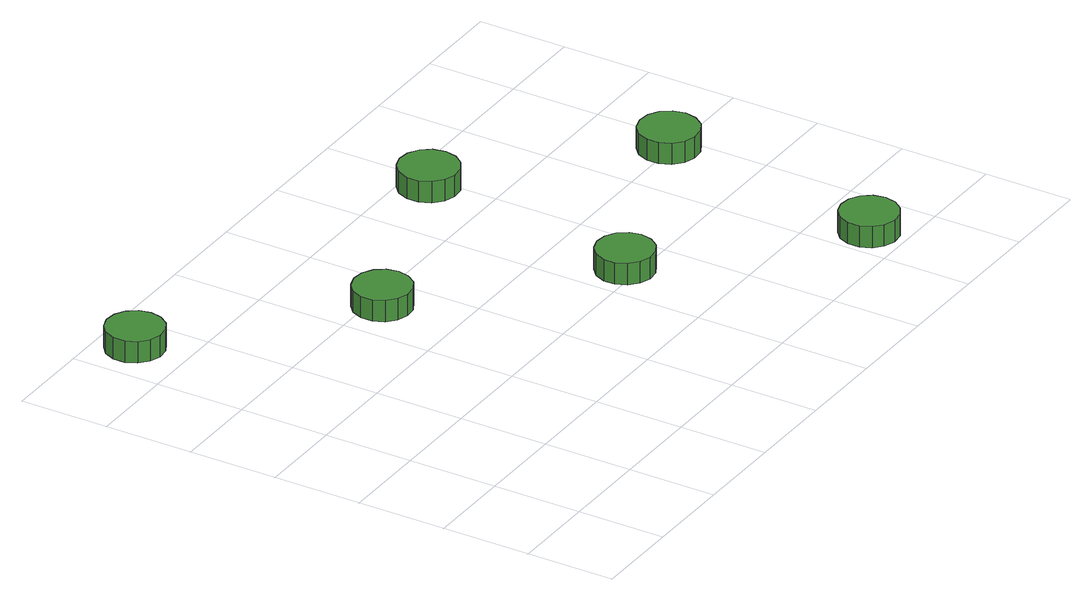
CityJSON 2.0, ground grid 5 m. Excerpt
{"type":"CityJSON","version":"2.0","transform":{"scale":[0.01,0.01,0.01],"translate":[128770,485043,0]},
"CityObjects":{
"tree1":{"type":"SolitaryVegetationObject","attributes":{"function":"something"},"geometry":[{"type":"MultiSurface","lod":"1","boundaries":[[[0,1,2,3,4,5,6,7,8,9,10,11,12,13,14]],[[15,16,17,18,19,20,21,22,23,24,25,26,27,28,29]],[[0,29,28,1]],[[1,28,27,2]],[[2,27,26,3]],[[3,26,25,4]],[[4,25,24,5]],[[5,24,23,6]],[[6,23,22,7]],[[7,22,21,8]],[[8,21,20,9]],[[9,20,19,10]],[[10,19,18,11]],[[11,18,17,12]],[[12,17,16,13]],[[13,16,15,14]],[[14,15,29,0]]]}]},
"tree2":{"type":"SolitaryVegetationObject","attributes":{"function":"something"},"geometry":[{"type":"MultiSurface","lod":"1","boundaries":[[[30,31,32,33,34,35,36,37,38,39,40,41,42,43,44]],[[45,46,47,48,49,50,51,52,53,54,55,56,57,58,59]],[[30,59,58,31]],[[31,58,57,32]],[[32,57,56,33]],[[33,56,55,34]],[[34,55,54,35]],[[35,54,53,36]],[[36,53,52,37]],[[37,52,51,38]],[[38,51,50,39]],[[39,50,49,40]],[[40,49,48,41]],[[41,48,47,42]],[[42,47,46,43]],[[43,46,45,44]],[[44,45,59,30]]]}]},
"tree3":{"type":"SolitaryVegetationObject","attributes":{"function":"something"},"geometry":[{"type":"MultiSurface","lod":"1","boundaries":[[[60,61,62,63,64,65,66,67,68,69,70,71,72,73,74]],[[75,76,77,78,79,80,81,82,83,84,85,86,87,88,89]],[[60,89,88,61]],[[61,88,87,62]],[[62,87,86,63]],[[63,86,85,64]],[[64,85,84,65]],[[65,84,83,66]],[[66,83,82,67]],[[67,82,81,68]],[[68,81,80,69]],[[69,80,79,70]],[[70,79,78,71]],[[71,78,77,72]],[[72,77,76,73]],[[73,76,75,74]],[[74,75,89,60]]]}]},
"tree4":{"type":"SolitaryVegetationObject","attributes":{"function":"something"},"geometry":[{"type":"MultiSurface","lod":"1","boundaries":[[[90,91,92,93,94,95,96,97,98,99,100,101,102,103,104]],[[105,106,107,108,109,110,111,112,113,114,115,116,117,118,119]],[[90,119,118,91]],[[91,118,117,92]],[[92,117,116,93]],[[93,116,115,94]],[[94,115,114,95]],[[95,114,113,96]],[[96,113,112,97]],[[97,112,111,98]],[[98,111,110,99]],[[99,110,109,100]],[[100,109,108,101]],[[101,108,107,102]],[[102,107,106,103]],[[103,106,105,104]],[[104,105,119,90]]]}]},
"tree5":{"type":"SolitaryVegetationObject","attributes":{"function":"something"},"geometry":[{"type":"MultiSurface","lod":"1","boundaries":[[[120,121,122,123,124,125,126,127,128,129,130,131,132,133,134]],[[135,136,137,138,139,140,141,142,143,144,145,146,147,148,149]],[[120,149,148,121]],[[121,148,147,122]],[[122,147,146,123]],[[123,146,145,124]],[[124,145,144,125]],[[125,144,143,126]],[[126,143,142,127]],[[127,142,141,128]],[[128,141,140,129]],[[129,140,139,130]],[[130,139,138,131]],[[131,138,137,132]],[[132,137,136,133]],[[133,136,135,134]],[[134,135,149,120]]]}]},
"tree6":{"type":"SolitaryVegetationObject","attributes":{"function":"something"},"geometry":[{"type":"MultiSurface","lod":"1","boundaries":[[[150,151,152,153,154,155,156,157,158,159,160,161,162,163,164]],[[165,166,167,168,169,170,171,172,173,174,175,176,177,178,179]],[[150,179,178,151]],[[151,178,177,152]],[[152,177,176,153]],[[153,176,175,154]],[[154,175,174,155]],[[155,174,173,156]],[[156,173,172,157]],[[157,172,171,158]],[[158,171,170,159]],[[159,170,169,160]],[[160,169,168,161]],[[161,168,167,162]],[[162,167,166,163]],[[163,166,165,164]],[[164,165,179,150]]]}]}
},
"vertices":[
[408,2780,169],[394,2846,169],[355,2900,169],[297,2933,169],[231,2940,169],[168,2919,169],[118,2875,169],[91,2814,169],[91,2747,169],[118,2686,169],[168,2642,169],[231,2621,169],[297,2628,169],[355,2661,169],[394,2715,169],[394,2715,44],[355,2661,44],[297,2628,44],[231,2621,44],[168,2642,44],[118,2686,44],[91,2747,44],[91,2814,44],[118,2875,44],[168,2919,44],[231,2940,44],[297,2933,44],[355,2900,44],[394,2846,44],[408,2780,44],
[1412,1918,172],[1398,1984,172],[1359,2038,172],[1301,2071,172],[1235,2078,172],[1171,2057,172],[1122,2013,172],[1095,1952,172],[1095,1885,172],[1122,1824,172],[1171,1780,172],[1235,1759,172],[1301,1766,172],[1359,1799,172],[1398,1853,172],[1398,1853,47],[1359,1799,47],[1301,1766,47],[1235,1759,47],[1171,1780,47],[1122,1824,47],[1095,1885,47],[1095,1952,47],[1122,2013,47],[1171,2057,47],[1235,2078,47],[1301,2071,47],[1359,2038,47],[1398,1984,47],[1412,1918,47],
[2368,1057,173],[2354,1122,173],[2315,1176,173],[2257,1209,173],[2191,1216,173],[2128,1195,173],[2078,1151,173],[2051,1090,173],[2051,1023,173],[2078,962,173],[2128,918,173],[2191,897,173],[2257,904,173],[2315,937,173],[2354,991,173],[2354,991,48],[2315,937,48],[2257,904,48],[2191,897,48],[2128,918,48],[2078,962,48],[2051,1023,48],[2051,1090,48],[2078,1151,48],[2128,1195,48],[2191,1216,48],[2257,1209,48],[2315,1176,48],[2354,1122,48],[2368,1057,48],
[2598,2357,157],[2584,2425,157],[2544,2480,157],[2484,2515,157],[2415,2522,157],[2350,2501,157],[2299,2455,157],[2271,2392,157],[2271,2323,157],[2299,2260,157],[2350,2214,157],[2415,2192,157],[2484,2200,157],[2544,2234,157],[2584,2290,157],[2584,2290,32],[2544,2234,32],[2484,2200,32],[2415,2192,32],[2350,2214,32],[2299,2260,32],[2271,2323,32],[2271,2392,32],[2299,2455,32],[2350,2501,32],[2415,2522,32],[2484,2515,32],[2544,2480,32],[2584,2425,32],[2598,2357,32],
[3338,195,168],[3324,260,168],[3285,314,168],[3227,347,168],[3161,354,168],[3097,334,168],[3048,289,168],[3021,228,168],[3021,161,168],[3048,100,168],[3097,56,168],[3161,35,168],[3227,42,168],[3285,76,168],[3324,129,168],[3324,129,43],[3285,76,43],[3227,42,43],[3161,35,43],[3097,56,43],[3048,100,43],[3021,161,43],[3021,228,43],[3048,289,43],[3097,334,43],[3161,354,43],[3227,347,43],[3285,314,43],[3324,260,43],[3338,195,43],
[3548,1507,167],[3533,1574,167],[3493,1630,167],[3433,1664,167],[3365,1671,167],[3299,1650,167],[3248,1604,167],[3220,1541,167],[3220,1472,167],[3248,1409,167],[3299,1363,167],[3365,1342,167],[3433,1349,167],[3493,1383,167],[3533,1439,167],[3533,1439,42],[3493,1383,42],[3433,1349,42],[3365,1342,42],[3299,1363,42],[3248,1409,42],[3220,1472,42],[3220,1541,42],[3248,1604,42],[3299,1650,42],[3365,1671,42],[3433,1664,42],[3493,1630,42],[3533,1574,42],[3548,1507,42]
]}
